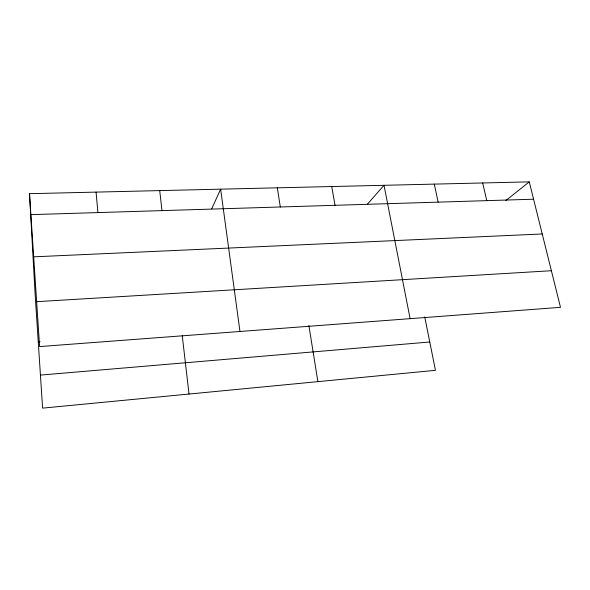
<?xml version="1.0" encoding="UTF-8"?>
<svg xmlns="http://www.w3.org/2000/svg" width="590" height="590" viewBox="0 0 590 590"><rect width="100%" height="100%" fill="white"/><g stroke="black" fill="none" stroke-linecap="round" stroke-linejoin="round"><path stroke-width="0.89" d="M211.721 208.779L220.638 189.161L239.968 331.484M367.437 204.125L384.016 185.297L410.109 318.659M505.918 200.504L529.26 181.868L560.5 307.331L39.604 346.581L29.5 193.682L529.26 181.868M40.437 375.093L429.763 341.994M38.247 341.802L40.076 341.669M36.639 301.674L551.385 270.721M33.674 256.834L542.232 233.972M30.887 214.642L533.574 199.206M482.672 182.966L486.765 200.644M434.292 184.109L438.149 202.141M424.734 316.948L435.457 370.328L42.605 408.132L35.135 294.417L29.5 193.682M331.728 186.536L335.046 205.305M308.894 325.533L317.877 381.642M277.315 187.819L280.316 206.987M182.258 335.732L189.006 394.046M159.713 190.6L161.992 210.623M96.067 192.104L97.918 212.584"/></g></svg>
